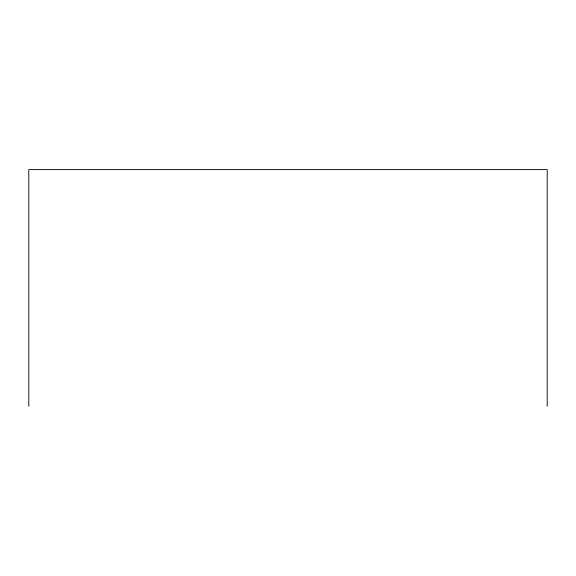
<?xml version="1.0" encoding="UTF-8"?>
<svg xmlns="http://www.w3.org/2000/svg" width="576" height="576" viewBox="0 0 576 576"><rect width="100%" height="100%" fill="white"/><g stroke="black" fill="none" stroke-linecap="round" stroke-linejoin="round"><path stroke-width="0.86" d="M547.2 406.39L547.2 169.61L28.8 169.61L28.8 406.39"/></g></svg>
